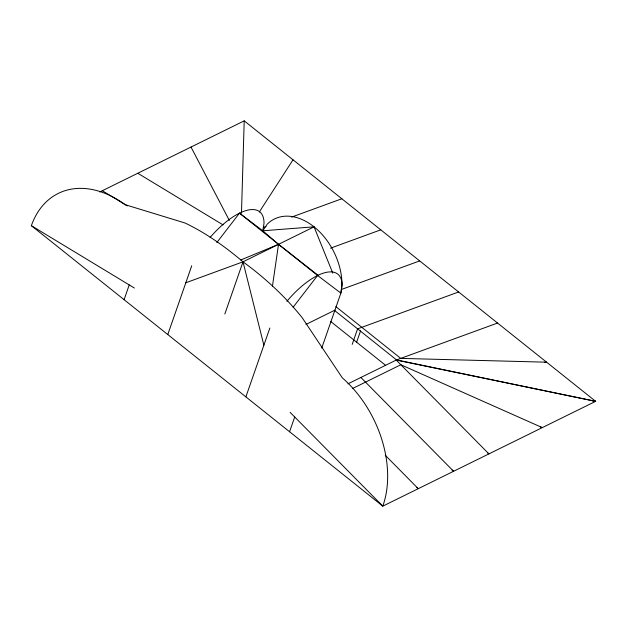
<?xml version="1.0" encoding="UTF-8"?>
<svg xmlns="http://www.w3.org/2000/svg" width="627" height="627" viewBox="0 0 627 627"><rect width="100%" height="100%" fill="white"/><g stroke="black" fill="none" stroke-linecap="round" stroke-linejoin="round"><path stroke-width="0.94" d="M241.473 213.266L244.209 120.854L99.709 192.003M341.198 290.309L340.869 293.123L321.745 348.032M341.417 288.428L341.974 283.733A56.148 38.788 63.8 0 0 314.049 226.841A56.148 38.788 63.8 0 0 267.267 224.113L262.768 230.775L278.529 244.334L318.547 275.653M272.384 286.617L278.529 244.334L240.721 260.009M332.788 273.145L314.049 226.841L262.768 230.775L264.006 223.518A56.203 22.87 -51.4 0 0 210.076 237.484M124.091 299.675L129.225 284.924M167.785 334.552L191.729 265.793M224.834 314.009L243.01 261.82L314.049 226.841M245.878 396.875L269.853 328.039M289.572 431.752L294.706 416.994M352.194 344.38L357.602 328.854L458.619 291.978M356.63 342.193L360.588 330.813M259.264 212.059L293.021 159.814M293.107 307.261L317.575 275.496L239.483 213.164L216.817 242.563M305.984 324.433L334.943 310.138M347.977 383.826L396.53 359.922L497.556 323.046M352.586 388.497L400.833 364.742L542.277 427.614L540.427 427.011M244.209 120.854L595.65 401.335L382.791 506.146L31.35 225.665A99.536 68.766 63.8 0 1 125.11 204.676L184.989 222.985C206.079 233.048 225.234 246.74 243.01 261.82C264.962 277.832 285.097 296.422 302.128 317.623L342.303 377.838A98.486 68.037 63.8 0 1 382.791 506.146L290.097 412.323M185.811 282.785L243.01 261.82L263.865 345.234M263.285 227.436L266.028 226.433M291.602 217.099L341.833 198.767M330.531 248.174L380.761 229.835M341.143 289.58L419.69 260.903M544.651 362.335L546.603 362.194L400.739 358.385L335.853 306.603M592.734 400.974L595.65 401.335L396.53 359.922L334.7 310.577M595.65 401.335L396.217 360.07L488.911 453.893L487.383 452.678M137.783 173.256L223.11 224.921M102.303 190.726L127.399 205.922M31.35 225.665L134.382 288.044M239.483 213.164L262.768 230.775M317.575 275.496L340.869 293.123L342.099 285.857A56.218 22.878 -51.4 0 0 286.9 301.305M330.672 321.486L385.629 365.345M452.059 470.07L453.587 471.285L360.893 377.462M416.736 487.461L418.264 488.676L385.237 455.241M191 147.055L229.341 220.438"/></g></svg>
